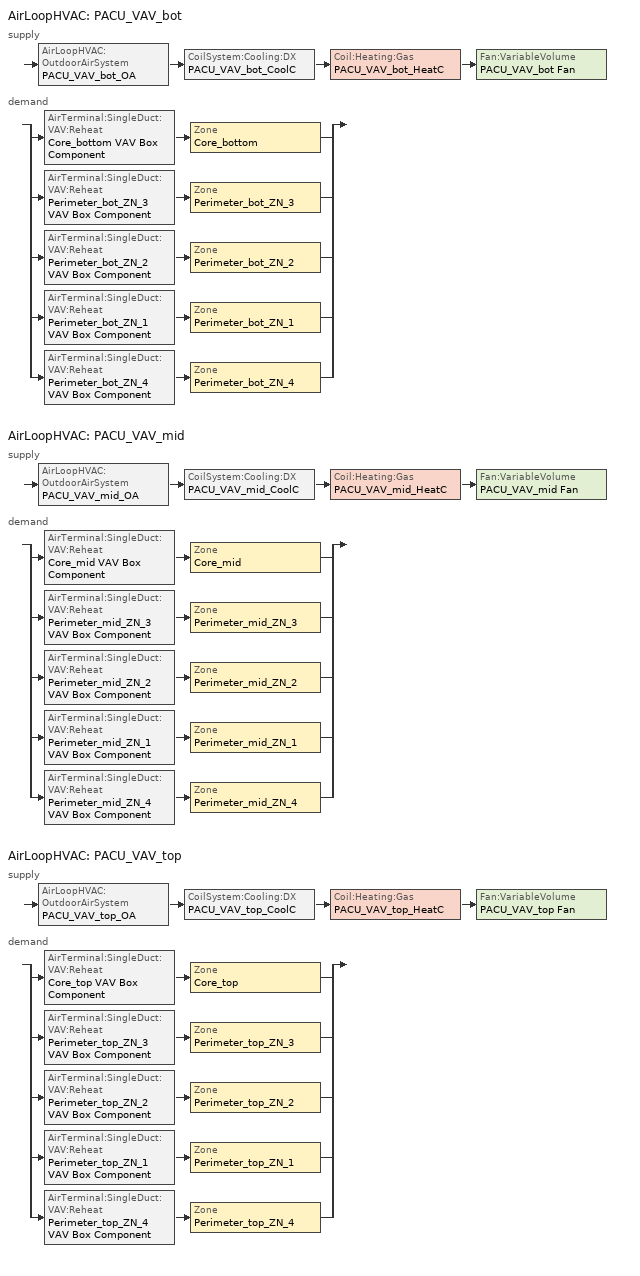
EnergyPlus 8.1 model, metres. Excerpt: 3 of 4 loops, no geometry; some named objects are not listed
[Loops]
AirLoopHVAC 'PACU_VAV_bot'
 supply: AirLoopHVAC:OutdoorAirSystem 'PACU_VAV_bot_OA' > CoilSystem:Cooling:DX 'PACU_VAV_bot_CoolC' > Coil:Heating:Gas 'PACU_VAV_bot_HeatC' > Fan:VariableVolume 'PACU_VAV_bot Fan'
 demand: split
  | AirTerminal:SingleDuct:VAV:Reheat 'Core_bottom VAV Box Component' > Zone 'Core_bottom'
  | AirTerminal:SingleDuct:VAV:Reheat 'Perimeter_bot_ZN_3 VAV Box Component' > Zone 'Perimeter_bot_ZN_3'
  | AirTerminal:SingleDuct:VAV:Reheat 'Perimeter_bot_ZN_2 VAV Box Component' > Zone 'Perimeter_bot_ZN_2'
  | AirTerminal:SingleDuct:VAV:Reheat 'Perimeter_bot_ZN_1 VAV Box Component' > Zone 'Perimeter_bot_ZN_1'
  | AirTerminal:SingleDuct:VAV:Reheat 'Perimeter_bot_ZN_4 VAV Box Component' > Zone 'Perimeter_bot_ZN_4'
AirLoopHVAC 'PACU_VAV_mid'
 supply: AirLoopHVAC:OutdoorAirSystem 'PACU_VAV_mid_OA' > CoilSystem:Cooling:DX 'PACU_VAV_mid_CoolC' > Coil:Heating:Gas 'PACU_VAV_mid_HeatC' > Fan:VariableVolume 'PACU_VAV_mid Fan'
 demand: split
  | AirTerminal:SingleDuct:VAV:Reheat 'Core_mid VAV Box Component' > Zone 'Core_mid'
  | AirTerminal:SingleDuct:VAV:Reheat 'Perimeter_mid_ZN_3 VAV Box Component' > Zone 'Perimeter_mid_ZN_3'
  | AirTerminal:SingleDuct:VAV:Reheat 'Perimeter_mid_ZN_2 VAV Box Component' > Zone 'Perimeter_mid_ZN_2'
  | AirTerminal:SingleDuct:VAV:Reheat 'Perimeter_mid_ZN_1 VAV Box Component' > Zone 'Perimeter_mid_ZN_1'
  | AirTerminal:SingleDuct:VAV:Reheat 'Perimeter_mid_ZN_4 VAV Box Component' > Zone 'Perimeter_mid_ZN_4'
AirLoopHVAC 'PACU_VAV_top'
 supply: AirLoopHVAC:OutdoorAirSystem 'PACU_VAV_top_OA' > CoilSystem:Cooling:DX 'PACU_VAV_top_CoolC' > Coil:Heating:Gas 'PACU_VAV_top_HeatC' > Fan:VariableVolume 'PACU_VAV_top Fan'
 demand: split
  | AirTerminal:SingleDuct:VAV:Reheat 'Core_top VAV Box Component' > Zone 'Core_top'
  | AirTerminal:SingleDuct:VAV:Reheat 'Perimeter_top_ZN_3 VAV Box Component' > Zone 'Perimeter_top_ZN_3'
  | AirTerminal:SingleDuct:VAV:Reheat 'Perimeter_top_ZN_2 VAV Box Component' > Zone 'Perimeter_top_ZN_2'
  | AirTerminal:SingleDuct:VAV:Reheat 'Perimeter_top_ZN_1 VAV Box Component' > Zone 'Perimeter_top_ZN_1'
  | AirTerminal:SingleDuct:VAV:Reheat 'Perimeter_top_ZN_4 VAV Box Component' > Zone 'Perimeter_top_ZN_4'
[DesignSpecification:OutdoorAir] Outdoor Air Method=Flow/Area; Outdoor Air Flow per Zone Floor Area {m3/s-m2}=0.000431773; Outdoor Air Flow per Zone {m3/s}=0
SZ DSOA Core_bottom; SZ DSOA Core_mid; SZ DSOA Core_top; SZ DSOA Perimeter_top_ZN_3; SZ DSOA Perimeter_top_ZN_2; SZ DSOA Perimeter_top_ZN_1; SZ DSOA Perimeter_top_ZN_4; SZ DSOA Perimeter_bot_ZN_3; SZ DSOA Perimeter_bot_ZN_2; SZ DSOA Perimeter_bot_ZN_1; SZ DSOA Perimeter_bot_ZN_4; SZ DSOA Perimeter_mid_ZN_3; SZ DSOA Perimeter_mid_ZN_2; SZ DSOA Perimeter_mid_ZN_1; SZ DSOA Perimeter_mid_ZN_4
[Sizing:Zone] Zone Cooling Design Supply Air Temperature Input Method=SupplyAirTemperature; Zone Cooling Design Supply Air Temperature {C}=12.8; Zone Heating Design Supply Air Temperature Input Method=SupplyAirTemperature; Zone Heating Design Supply Air Temperature {C}=40; Zone Cooling Design Supply Air Humidity Ratio {kgWater/kgDryAir}=0.0085; Zone Heating Design Supply Air Humidity Ratio {kgWater/kgDryAir}=0.008; Zone Heating Sizing Factor=0; Zone Cooling Sizing Factor=0; Cooling Design Air Flow Method=DesignDay; Cooling Design Air Flow Rate {m3/s}=0; Cooling Minimum Air Flow {m3/s}=0; Cooling Minimum Air Flow Fraction=0; Heating Design Air Flow Method=DesignDay; Heating Design Air Flow Rate {m3/s}=0
Name | Design Specification Outdoor Air Object
Core_bottom | SZ DSOA Core_bottom
Core_mid | SZ DSOA Core_mid
Core_top | SZ DSOA Core_top
Perimeter_top_ZN_3 | SZ DSOA Perimeter_top_ZN_3
Perimeter_top_ZN_2 | SZ DSOA Perimeter_top_ZN_2
Perimeter_top_ZN_1 | SZ DSOA Perimeter_top_ZN_1
Perimeter_top_ZN_4 | SZ DSOA Perimeter_top_ZN_4
Perimeter_bot_ZN_3 | SZ DSOA Perimeter_bot_ZN_3
Perimeter_bot_ZN_2 | SZ DSOA Perimeter_bot_ZN_2
Perimeter_bot_ZN_1 | SZ DSOA Perimeter_bot_ZN_1
Perimeter_bot_ZN_4 | SZ DSOA Perimeter_bot_ZN_4
Perimeter_mid_ZN_3 | SZ DSOA Perimeter_mid_ZN_3
Perimeter_mid_ZN_2 | SZ DSOA Perimeter_mid_ZN_2
Perimeter_mid_ZN_1 | SZ DSOA Perimeter_mid_ZN_1
Perimeter_mid_ZN_4 | SZ DSOA Perimeter_mid_ZN_4
[Sizing:System] Type of Load to Size On=Sensible; Design Outdoor Air Flow Rate {m3/s}=Autosize; Minimum System Air Flow Ratio=0.3; Preheat Design Temperature {C}=7; Preheat Design Humidity Ratio {kgWater/kgDryAir}=0.008; Precool Design Temperature {C}=12.8; Precool Design Humidity Ratio {kgWater/kgDryAir}=0.008; Central Cooling Design Supply Air Temperature {C}=12.8; Central Heating Design Supply Air Temperature {C}=12.8; Sizing Option=Coincident; 100% Outdoor Air in Cooling=No; 100% Outdoor Air in Heating=No; Central Cooling Design Supply Air Humidity Ratio {kgWater/kgDryAir}=0.0085; Central Heating Design Supply Air Humidity Ratio {kgWater/kgDryAir}=0.008; Cooling Design Air Flow Method=DesignDay; Cooling Design Air Flow Rate {m3/s}=0; Heating Design Air Flow Method=DesignDay; Heating Design Air Flow Rate {m3/s}=0; System Outdoor Air Method=ZoneSum
PACU_VAV_bot; PACU_VAV_mid; PACU_VAV_top
[ZoneControl:Thermostat] Control Type Schedule=Dual Zone Control Type Sched
Name | Zone or ZoneList | Control 1
Core_bottom Thermostat | Core_bottom | Core_bottom DualSPSched
Core_mid Thermostat | Core_mid | Core_mid DualSPSched
Core_top Thermostat | Core_top | Core_top DualSPSched
Perimeter_top_ZN_3 Thermostat | Perimeter_top_ZN_3 | Perimeter_top_ZN_3 DualSPSched
Perimeter_top_ZN_2 Thermostat | Perimeter_top_ZN_2 | Perimeter_top_ZN_2 DualSPSched
Perimeter_top_ZN_1 Thermostat | Perimeter_top_ZN_1 | Perimeter_top_ZN_1 DualSPSched
Perimeter_top_ZN_4 Thermostat | Perimeter_top_ZN_4 | Perimeter_top_ZN_4 DualSPSched
Perimeter_bot_ZN_3 Thermostat | Perimeter_bot_ZN_3 | Perimeter_bot_ZN_3 DualSPSched
Perimeter_bot_ZN_2 Thermostat | Perimeter_bot_ZN_2 | Perimeter_bot_ZN_2 DualSPSched
Perimeter_bot_ZN_1 Thermostat | Perimeter_bot_ZN_1 | Perimeter_bot_ZN_1 DualSPSched
Perimeter_bot_ZN_4 Thermostat | Perimeter_bot_ZN_4 | Perimeter_bot_ZN_4 DualSPSched
Perimeter_mid_ZN_3 Thermostat | Perimeter_mid_ZN_3 | Perimeter_mid_ZN_3 DualSPSched
Perimeter_mid_ZN_2 Thermostat | Perimeter_mid_ZN_2 | Perimeter_mid_ZN_2 DualSPSched
Perimeter_mid_ZN_1 Thermostat | Perimeter_mid_ZN_1 | Perimeter_mid_ZN_1 DualSPSched
Perimeter_mid_ZN_4 Thermostat | Perimeter_mid_ZN_4 | Perimeter_mid_ZN_4 DualSPSched
[ThermostatSetpoint:DualSetpoint] Heating Setpoint Temperature Schedule=HtgSetP_Sch; Cooling Setpoint Temperature Schedule=ClgSetP_Sch
Core_bottom DualSPSched; Core_mid DualSPSched; Core_top DualSPSched; Perimeter_top_ZN_3 DualSPSched; Perimeter_top_ZN_2 DualSPSched; Perimeter_top_ZN_1 DualSPSched; Perimeter_top_ZN_4 DualSPSched; Perimeter_bot_ZN_3 DualSPSched; Perimeter_bot_ZN_2 DualSPSched; Perimeter_bot_ZN_1 DualSPSched; Perimeter_bot_ZN_4 DualSPSched; Perimeter_mid_ZN_3 DualSPSched; Perimeter_mid_ZN_2 DualSPSched; Perimeter_mid_ZN_1 DualSPSched; Perimeter_mid_ZN_4 DualSPSched
[AirTerminal:SingleDuct:VAV:Reheat] Availability Schedule=ALWAYS_ON; Zone Minimum Air Flow Input Method=Constant; Constant Minimum Air Flow Fraction=0.4; Maximum Hot Water or Steam Flow Rate {m3/s}=AUTOSIZE; Minimum Hot Water or Steam Flow Rate {m3/s}=0; Convergence Tolerance=0.001; Damper Heating Action=Normal
Name | Maximum Air Flow Rate {m3/s} | Reheat Coil
Core_bottom VAV Box Component | 2.65512 | Core_bottom VAV Box Reheat Coil
Core_mid VAV Box Component | 3.78651 | Core_mid VAV Box Reheat Coil
Core_top VAV Box Component | 4.25194 | Core_top VAV Box Reheat Coil
Perimeter_top_ZN_3 VAV Box Component | 1.38426 | Perimeter_top_ZN_3 VAV Box Reheat Coil
Perimeter_top_ZN_1 VAV Box Component | 1.34596 | Perimeter_top_ZN_1 VAV Box Reheat Coil
Perimeter_bot_ZN_3 VAV Box Component | 0.99348 | Perimeter_bot_ZN_3 VAV Box Reheat Coil
Perimeter_bot_ZN_2 VAV Box Component | 1.157 | Perimeter_bot_ZN_2 VAV Box Reheat Coil
Perimeter_bot_ZN_1 VAV Box Component | 0.91204 | Perimeter_bot_ZN_1 VAV Box Reheat Coil
Perimeter_bot_ZN_4 VAV Box Component | 1.00605 | Perimeter_bot_ZN_4 VAV Box Reheat Coil
Perimeter_mid_ZN_3 VAV Box Component | 1.18724 | Perimeter_mid_ZN_3 VAV Box Reheat Coil
Perimeter_mid_ZN_1 VAV Box Component | 1.11948 | Perimeter_mid_ZN_1 VAV Box Reheat Coil
Perimeter_top_ZN_2 VAV Box Component | 1.32015 | Perimeter_top_ZN_2 VAV Box Reheat Coil
Perimeter_top_ZN_4 VAV Box Component | 1.36017 | Perimeter_top_ZN_4 VAV Box Reheat Coil
Perimeter_mid_ZN_2 VAV Box Component | 1.29308 | Perimeter_mid_ZN_2 VAV Box Reheat Coil
Perimeter_mid_ZN_4 VAV Box Component | 1.22168 | Perimeter_mid_ZN_4 VAV Box Reheat Coil
[Fan:ZoneExhaust] Availability Schedule=ExFanOperationSchd; Fan Total Efficiency=0.45; Pressure Rise {Pa}=187.5; Maximum Flow Rate {m3/s}=0.5
Core_bottom Exhaust Fan; Core_mid Exhaust Fan; Core_top Exhaust Fan
[Zone equipment]
Core_bottom: Core_bottom Exhaust Fan, Core_bottom VAV Box Component
Core_mid: Core_mid Exhaust Fan, Core_mid VAV Box Component
Core_top: Core_top Exhaust Fan, Core_top VAV Box Component
Perimeter_top_ZN_3: Perimeter_top_ZN_3 VAV Box Component
Perimeter_top_ZN_2: Perimeter_top_ZN_2 VAV Box Component
Perimeter_top_ZN_1: Perimeter_top_ZN_1 VAV Box Component
Perimeter_top_ZN_4: Perimeter_top_ZN_4 VAV Box Component
Perimeter_bot_ZN_3: Perimeter_bot_ZN_3 VAV Box Component
Perimeter_bot_ZN_2: Perimeter_bot_ZN_2 VAV Box Component
Perimeter_bot_ZN_1: Perimeter_bot_ZN_1 VAV Box Component
Perimeter_bot_ZN_4: Perimeter_bot_ZN_4 VAV Box Component
Perimeter_mid_ZN_3: Perimeter_mid_ZN_3 VAV Box Component
Perimeter_mid_ZN_2: Perimeter_mid_ZN_2 VAV Box Component
Perimeter_mid_ZN_1: Perimeter_mid_ZN_1 VAV Box Component
Perimeter_mid_ZN_4: Perimeter_mid_ZN_4 VAV Box Component
[Fan:VariableVolume] Availability Schedule=HVACOperationSchd; Fan Total Efficiency=0.42; Pressure Rise {Pa}=1120.5; Fan Power Minimum Flow Rate Input Method=Fraction; Fan Power Minimum Flow Fraction=0.25; Motor Efficiency=0.64; Motor In Airstream Fraction=0.25; Fan Power Coefficient 1=0.0704289; Fan Power Coefficient 2=0.38533; Fan Power Coefficient 3=-0.460864; Fan Power Coefficient 4=1.0092; Fan Power Coefficient 5=0
Name | Maximum Flow Rate {m3/s}
PACU_VAV_bot Fan | 5.84608
PACU_VAV_mid Fan | 7.63138
PACU_VAV_top Fan | 9.02468
[Coil:Cooling:DX:TwoSpeed] Availability Schedule=ALWAYS_ON; High Speed Rated Sensible Heat Ratio=AUTOSIZE; High Speed Gross Rated Cooling COP {W/W}=2.61; Total Cooling Capacity Function of Temperature Curve=FURNACE_PACU_VAV_CoolCCarrier48TM014_12tons_CapFT; Total Cooling Capacity Function of Flow Fraction Curve=FURNACE_PACU_VAV_CoolCCarrier48TM014_12tons_FFF; Energy Input Ratio Function of Temperature Curve=FURNACE_PACU_VAV_CoolCCarrier48TM014_12tons_EIRFT; Energy Input Ratio Function of Flow Fraction Curve=FURNACE_PACU_VAV_CoolCCarrier48TM014_12tons_EIRFFF; Part Load Fraction Correlation Curve=FURNACE_PACU_VAV_CoolCIEA_HVAC_BESTEST_9ton-PLR; Low Speed Gross Rated Sensible Heat Ratio=0.69; Low Speed Gross Rated Cooling COP {W/W}=2.1; Low Speed Total Cooling Capacity Function of Temperature Curve=FURNACE_PACU_VAV_CoolCCarrier48TM014_12tons_CapFT; Low Speed Energy Input Ratio Function of Temperature Curve=FURNACE_PACU_VAV_CoolCCarrier48TM014_12tons_EIRFT
Name | High Speed Gross Rated Total Cooling Capacity {W} | High Speed Rated Air Flow Rate {m3/s} | Low Speed Gross Rated Total Cooling Capacity {W} | Low Speed Rated Air Flow Rate {m3/s}
PACU_VAV_bot_CoolC DXCoil | 83768.7 | 5.84608 | 27920.1 | 1.9485
PACU_VAV_mid_CoolC DXCoil | 101061 | 7.63138 | 33683.7 | 2.54354
PACU_VAV_top_CoolC DXCoil | 119512 | 9.02468 | 39833.5 | 3.00793
[Coil:Heating:Electric] Availability Schedule=ALWAYS_ON; Efficiency=1
Name | Nominal Capacity {W}
Core_bottom VAV Box Reheat Coil | 35429.2
Core_mid VAV Box Reheat Coil | 50526.3
Core_top VAV Box Reheat Coil | 56736.8
Perimeter_top_ZN_3 VAV Box Reheat Coil | 18471.2
Perimeter_top_ZN_2 VAV Box Reheat Coil | 17615.7
Perimeter_top_ZN_1 VAV Box Reheat Coil | 17960.1
Perimeter_top_ZN_4 VAV Box Reheat Coil | 18149.7
Perimeter_bot_ZN_3 VAV Box Reheat Coil | 13256.8
Perimeter_bot_ZN_2 VAV Box Reheat Coil | 15438.8
Perimeter_bot_ZN_1 VAV Box Reheat Coil | 12170
Perimeter_bot_ZN_4 VAV Box Reheat Coil | 13424.5
Perimeter_mid_ZN_3 VAV Box Reheat Coil | 15842.2
Perimeter_mid_ZN_2 VAV Box Reheat Coil | 17254.6
Perimeter_mid_ZN_1 VAV Box Reheat Coil | 14938
Perimeter_mid_ZN_4 VAV Box Reheat Coil | 16301.8
[Coil:Heating:Gas] Availability Schedule=ALWAYS_ON; Gas Burner Efficiency=0.8; Nominal Capacity {W}=0; Parasitic Electric Load {W}=0; Part Load Fraction Correlation Curve=Gas Furnace PLF-FPLR; Parasitic Gas Load {W}=0
PACU_VAV_bot_HeatC; PACU_VAV_mid_HeatC; PACU_VAV_top_HeatC
[CoilSystem:Cooling:DX] Availability Schedule=ALWAYS_ON
Name | Cooling Coil
PACU_VAV_bot_CoolC | PACU_VAV_bot_CoolC DXCoil
PACU_VAV_mid_CoolC | PACU_VAV_mid_CoolC DXCoil
PACU_VAV_top_CoolC | PACU_VAV_top_CoolC DXCoil
[Controller:OutdoorAir] Minimum Outdoor Air Flow Rate {m3/s}=AUTOSIZE; Maximum Outdoor Air Flow Rate {m3/s}=AUTOSIZE; Economizer Control Type=NoEconomizer; Economizer Control Action Type=ModulateFlow; Lockout Type=NoLockout; Minimum Limit Type=FixedMinimum; Minimum Outdoor Air Schedule=MinOA_Sched; Minimum Fraction of Outdoor Air Schedule=MinOAFracSch_Base; Maximum Fraction of Outdoor Air Schedule=MaxOAFracSch_Base; Heat Recovery Bypass Control Type=BypassWhenOAFlowGreaterThanMinimum
PACU_VAV_bot_OA_Controller; PACU_VAV_mid_OA_Controller; PACU_VAV_top_OA_Controller
[AirLoopHVAC] Design Supply Air Flow Rate {m3/s}=AUTOSIZE
PACU_VAV_bot; PACU_VAV_mid; PACU_VAV_top
[AirLoopHVAC:ReturnPlenum]
Name | Zone
FirstFloor_Return_Plenum | FirstFloor_Plenum
MidFloor_Return_Plenum | MidFloor_Plenum
TopFloor_Return_Plenum | TopFloor_Plenum
[AvailabilityManager:NightCycle] Applicability Schedule=ALWAYS_ON; Fan Schedule=HVACOperationSchd; Control Type=CycleOnAny; Thermostat Tolerance {deltaC}=1; Cycling Run Time {s}=1800
PACU_VAV_bot Availability Manager; PACU_VAV_mid Availability Manager; PACU_VAV_top Availability Manager
[SetpointManager:Scheduled] Control Variable=Temperature; Schedule=VAV-Supply-Air-Temp-Sch
Name | Setpoint Node or NodeList
PACU_VAV_bot SAT setpoint | PACU_VAV_bot Supply Equipment Outlet Node
PACU_VAV_mid SAT setpoint | PACU_VAV_mid Supply Equipment Outlet Node
PACU_VAV_top SAT setpoint | PACU_VAV_top Supply Equipment Outlet Node
[SetpointManager:MixedAir] Control Variable=Temperature
Name | Setpoint Node or NodeList
PACU_VAV_bot_CoolC SAT Manager | PACU_VAV_bot_CoolC-PACU_VAV_bot_HeatCNode
PACU_VAV_bot_HeatC MixedAir Manager | PACU_VAV_bot_HeatC-PACU_VAV_bot FanNode
PACU_VAV_bot_OAMixed Air Temp Manager | PACU_VAV_bot_OA-PACU_VAV_bot_CoolCNode
PACU_VAV_mid_CoolC SAT Manager | PACU_VAV_mid_CoolC-PACU_VAV_mid_HeatCNode
PACU_VAV_mid_HeatC MixedAir Manager | PACU_VAV_mid_HeatC-PACU_VAV_mid FanNode
PACU_VAV_mid_OAMixed Air Temp Manager | PACU_VAV_mid_OA-PACU_VAV_mid_CoolCNode
PACU_VAV_top_CoolC SAT Manager | PACU_VAV_top_CoolC-PACU_VAV_top_HeatCNode
PACU_VAV_top_HeatC MixedAir Manager | PACU_VAV_top_HeatC-PACU_VAV_top FanNode
PACU_VAV_top_OAMixed Air Temp Manager | PACU_VAV_top_OA-PACU_VAV_top_CoolCNode
[FaultModel:TemperatureSensorOffset:OutdoorAir] Availability Schedule=ALWAYS_ON; Temperature Sensor Offset {deltaC}=3
Name | Controller Object
VAV_bot OA Sensor Bias | PACU_VAV_bot_OA_Controller
VAV_mid OA Sensor Bias | PACU_VAV_mid_OA_Controller
VAV_top OA Sensor Bias | PACU_VAV_top_OA_Controller
[FaultModel:TemperatureSensorOffset:ReturnAir] Availability Schedule=ALWAYS_ON; Temperature Sensor Offset {deltaC}=-3
Name | Controller Object
VAV_bot RA Sensor Bias | PACU_VAV_bot_OA_Controller
VAV_mid RA Sensor Bias | PACU_VAV_mid_OA_Controller
VAV_top RA Sensor Bias | PACU_VAV_top_OA_Controller
[EnergyManagementSystem:Sensor]
Name | Output:Variable or Output:Meter Index Key | Output:Variable or Output:Meter
CPP_Event_Sensor | DR_Event | Schedule Value
Demand | * | Electricity:Facility
[EnergyManagementSystem:Program]
DR_Post_Process: SET DR_Demand = 0; SET DR_Pre_Demand=0; SET DR_Post_Demand=0; IF CPP_Event_Sensor==1; SET DR_Demand = Demand * 12 / 3600; ENDIF; IF CPP_Event_Sensor>0; SET DR_FullDay = Demand * 12 /3600; ENDIF
[EnergyManagementSystem:ProgramCallingManager]
DR_Post_Process_Manager: EndOfSystemTimestepAfterHVACReporting; DR_Post_Process
[EnergyManagementSystem:OutputVariable] Type of Data in Variable=Averaged; Update Frequency=SystemTimestep; EMS Program or Subroutine=DR_Post_Process
Name | EMS Variable
DR_Demand | DR_Demand
DR_FullDay | DR_FullDay
[Schedule:Compact]
ALWAYS_ON; MinOA_Sched: Through: 12/31, For: AllDays, Until: 24:00, 1
HVACOperationSchd: Through: 12/31, For: Weekdays SummerDesignDay WinterDesignDay, Until: 05:00, 0, Until: 22:00, 1, Until: 24:00, 0, For: Saturday, Until: 05:00, 0, Until: 18:00, 1, Until: 24:00, 0, For: Sunday Holidays AllOtherDays, Until: 24:00, 0
ExFanOperationSchd: Through: 12/31, For: Weekdays SummerDesignDay WinterDesignDay, Until: 05:00, 1, Until: 22:00, 1, Until: 24:00, 1, For: Saturday, Until: 05:00, 1, Until: 18:00, 1, Until: 24:00, 1, For: Sunday Holidays AllOtherDays, Until: 24:00, 1
HTGSETP_SCH: Through: 12/31, For: Weekdays, Until: 05:00, 18.3, Until: 06:00, 19.3, Until: 07:00, 20.3, Until: 22:00, 21.7, Until: 24:00, 18.3, For: SummerDesignDay, Until: 24:00, 18.3, For: WinterDesignDay, Until: 05:00, 18.3, Until: 06:00, 19.3, Until: 07:00, 20.3, Until: 22:00, 21.7, Until: 24:00, 18.3, For: Saturday, Until: 05:00, 18.3, Until: 06:00, 19.3, Until:  07:00, 20.3, Until: 18:00, 21.7, Until: 24:00, 18.3, For: Sunday Holidays AllOtherDays, Until: 24:00, 18.3
CLGSETP_SCH: Through: 12/31, For: Weekdays, Until: 05:00, 26.7, Until: 06:00, 25.2, Until: 07:00, 23.9, Until: 22:00, 22.8, Until: 24:00, 26.7, For: Saturday, Until: 05:00, 26.7, Until: 06:00, 25.2, Until: 07:00, 23.9, Until: 18:00, 22.8, Until: 24:00, 26.7, For: SummerDesignDay, Until: 05:00, 26.7, Until: 06:00, 25.2, Until: 07:00, 23.9, Until: 22:00, 22.8, Until: 24:00, 26.7, For: WinterDesignDay, Until: 24:00, 26.7, For: Sunday Holidays AllOtherDays, Until: 24:00, 26.7
MinOAFracSch_Base: Through: 12/31, For: Weekdays, Until: 05:00, 0.3, Until: 22:00, 0.3, Until: 24:00, 0.3, For: Saturday, Until: 05:00, 0.3, Until: 18:00, 0.3, Until: 24:00, 0.3, For: SummerDesignDay WinterDesignDay, Until: 05:00, 0.3, Until: 22:00, 0.3, Until: 24:00, 0.3, For: Sunday Holidays AllOtherDays, Until: 05:00, 0.3, Until: 18:00, 0.3, Until: 24:00, 0.3
MaxOAFracSch_Base: Through: 12/31, For: AllDays, Until: 24:00, 0.7
Dual Zone Control Type Sched: Through: 12/31, For: AllDays, Until: 24:00, 4
VAV-Supply-Air-Temp-Sch: Through: 12/31, For: AllDays, Until: 24:00, 12.8
[Schedule:File]
DR_Event: File=/phome/comstd/CtrlBenefit/simulation/DR_ScheduleFiles/MiamiDR.csv; Column Number=1; Rows to Skip at Top=0; Number of Hours of Data=8760; Column Separator=Comma; Interpolate to Timestep=No; Minutes per Item=60
[Curve:Quadratic]
Name | Coefficient1 Constant | Coefficient2 x | Coefficient3 x**2 | Minimum Value of x | Maximum Value of x
FURNACE_PACU_VAV_CoolCCarrier48TM014_12tons_FFF | 0.718954 | 0.435436 | -0.154193 | 0.75 | 1.25
FURNACE_PACU_VAV_CoolCCarrier48TM014_12tons_EIRFFF | 1.19525 | -0.306138 | 0.110973 | 0.75 | 1.25
FURNACE_PACU_VAV_CoolCIEA_HVAC_BESTEST_9ton-PLR | 0.771 | 0.229 | 0 | 0 | 1
[Curve:Cubic]
Gas Furnace PLF-FPLR: Coefficient1 Constant=0.8; Coefficient2 x=0.2; Coefficient3 x**2=0; Coefficient4 x**3=0; Minimum Value of x=0; Maximum Value of x=1
[Curve:Biquadratic] Minimum Value of x=16.5556; Maximum Value of x=22.1111; Minimum Value of y=23.7778; Maximum Value of y=47.66
Name | Coefficient1 Constant | Coefficient2 x | Coefficient3 x**2 | Coefficient4 y | Coefficient5 y**2 | Coefficient6 x*y
FURNACE_PACU_VAV_CoolCCarrier48TM014_12tons_CapFT | 1.39072 | -0.0529058 | 0.0018423 | 0.00058267 | -0.000186814 | 0.000265159
FURNACE_PACU_VAV_CoolCCarrier48TM014_12tons_EIRFT | -0.536161 | 0.105138 | -0.00172659 | 0.0149848 | 0.000659948 | -0.0017385
